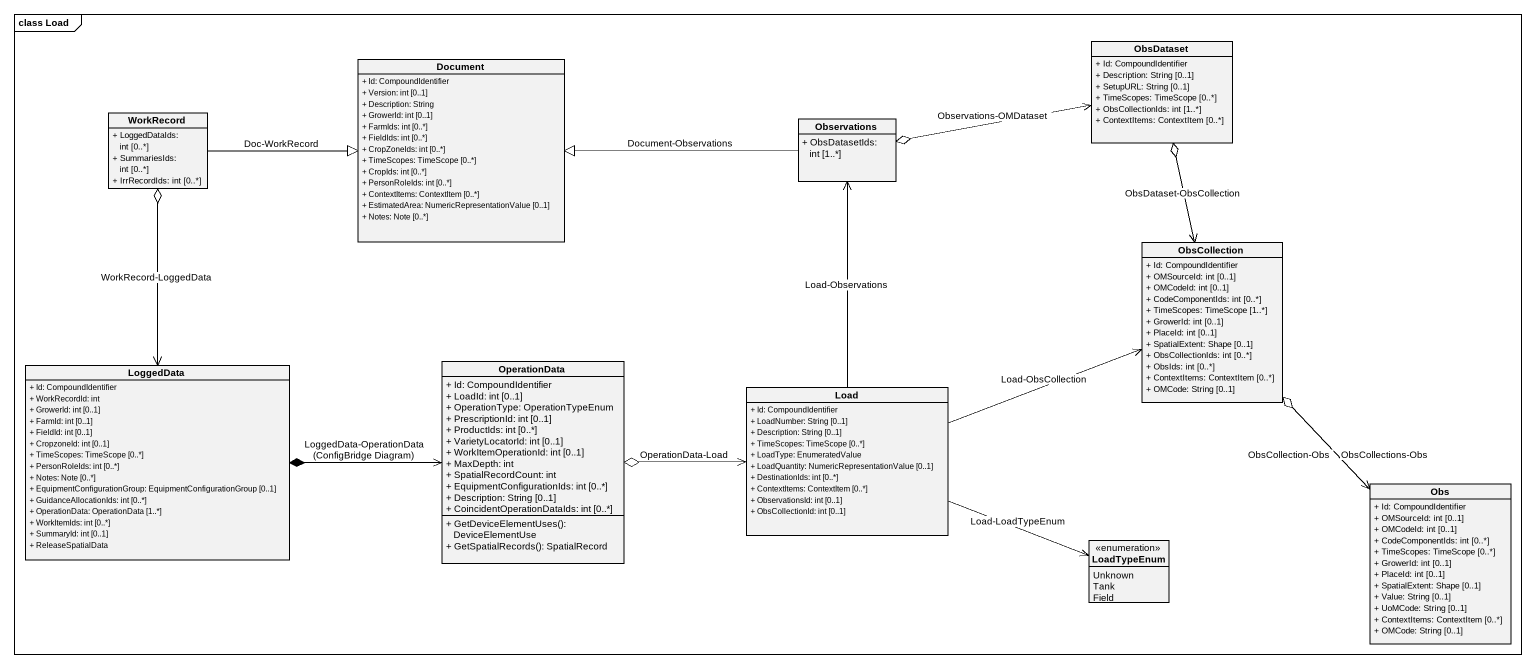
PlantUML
@startuml
mainframe class Load
hide circle
hide empty members
skinparam classAttributeIconSize 0
class ObsDataset {
  + Id: CompoundIdentifier
  + Description: String [0..1]
  + SetupURL: String [0..1]
  + TimeScopes: TimeScope [0..*]
  + ObsCollectionIds: int [1..*]
  + ContextItems: ContextItem [0..*]
}
class Document {
  + Id: CompoundIdentifier
  + Version: int [0..1]
  + Description: String
  + GrowerId: int [0..1]
  + FarmIds: int [0..*]
  + FieldIds: int [0..*]
  + CropZoneIds: int [0..*]
  + TimeScopes: TimeScope [0..*]
  + CropIds: int [0..*]
  + PersonRoleIds: int [0..*]
  + ContextItems: ContextItem [0..*]
  + EstimatedArea: NumericRepresentationValue [0..1]
  + Notes: Note [0..*]
}
class WorkRecord {
  + LoggedDataIds: int [0..*]
  + SummariesIds: int [0..*]
  + IrrRecordIds: int [0..*]
}
class Observations {
  + ObsDatasetIds: int [1..*]
}
class ObsCollection {
  + Id: CompoundIdentifier
  + OMSourceId: int [0..1]
  + OMCodeId: int [0..1]
  + CodeComponentIds: int [0..*]
  + TimeScopes: TimeScope [1..*]
  + GrowerId: int [0..1]
  + PlaceId: int [0..1]
  + SpatialExtent: Shape [0..1]
  + ObsCollectionIds: int [0..*]
  + ObsIds: int [0..*]
  + ContextItems: ContextItem [0..*]
  + OMCode: String [0..1]
}
class LoggedData {
  + Id: CompoundIdentifier
  + WorkRecordId: int
  + GrowerId: int [0..1]
  + FarmId: int [0..1]
  + FieldId: int [0..1]
  + CropzoneId: int [0..1]
  + TimeScopes: TimeScope [0..*]
  + PersonRoleIds: int [0..*]
  + Notes: Note [0..*]
  + EquipmentConfigurationGroup: EquipmentConfigurationGroup [0..1]
  + GuidanceAllocationIds: int [0..*]
  + OperationData: OperationData [1..*]
  + WorkItemIds: int [0..*]
  + SummaryId: int [0..1]
  + ReleaseSpatialData
}
class OperationData {
  + Id: CompoundIdentifier
  + LoadId: int [0..1]
  + OperationType: OperationTypeEnum
  + PrescriptionId: int [0..1]
  + ProductIds: int [0..*]
  + VarietyLocatorId: int [0..1]
  + WorkItemOperationId: int [0..1]
  + MaxDepth: int
  + SpatialRecordCount: int
  + EquipmentConfigurationIds: int [0..*]
  + Description: String [0..1]
  + CoincidentOperationDataIds: int [0..*]
  + GetDeviceElementUses(): DeviceElementUse
  + GetSpatialRecords(): SpatialRecord
}
class Load {
  + Id: CompoundIdentifier
  + LoadNumber: String [0..1]
  + Description: String [0..1]
  + TimeScopes: TimeScope [0..*]
  + LoadType: EnumeratedValue
  + LoadQuantity: NumericRepresentationValue [0..1]
  + DestinationIds: int [0..*]
  + ContextItems: ContextItem [0..*]
  + ObservationsId: int [0..1]
  + ObsCollectionId: int [0..1]
}
class Obs {
  + Id: CompoundIdentifier
  + OMSourceId: int [0..1]
  + OMCodeId: int [0..1]
  + CodeComponentIds: int [0..*]
  + TimeScopes: TimeScope [0..*]
  + GrowerId: int [0..1]
  + PlaceId: int [0..1]
  + SpatialExtent: Shape [0..1]
  + Value: String [0..1]
  + UoMCode: String [0..1]
  + ContextItems: ContextItem [0..*]
  + OMCode: String [0..1]
}
enum LoadTypeEnum {
  Unknown
  Tank
  Field
}
ObsDataset <-left-o Observations : Observations-OMDataset
WorkRecord -right-|> Document : Doc-WorkRecord
Observations -left-|> Document : Document-Observations
Observations <-- Load : Load-Observations
ObsCollection <-up-o ObsDataset : ObsDataset-ObsCollection
ObsCollection <-left- Load : Load-ObsCollection
LoggedData <-up-o WorkRecord : WorkRecord-LoggedData
OperationData <-left-* LoggedData : LoggedData-OperationData (ConfigBridge Diagram)
Load <-left-o OperationData : OperationData-Load
Obs <-up-o ObsCollection : ObsCollections-Obs
Obs <-up-o ObsCollection : ObsCollection-Obs
LoadTypeEnum <-left- Load : Load-LoadTypeEnum
@enduml
